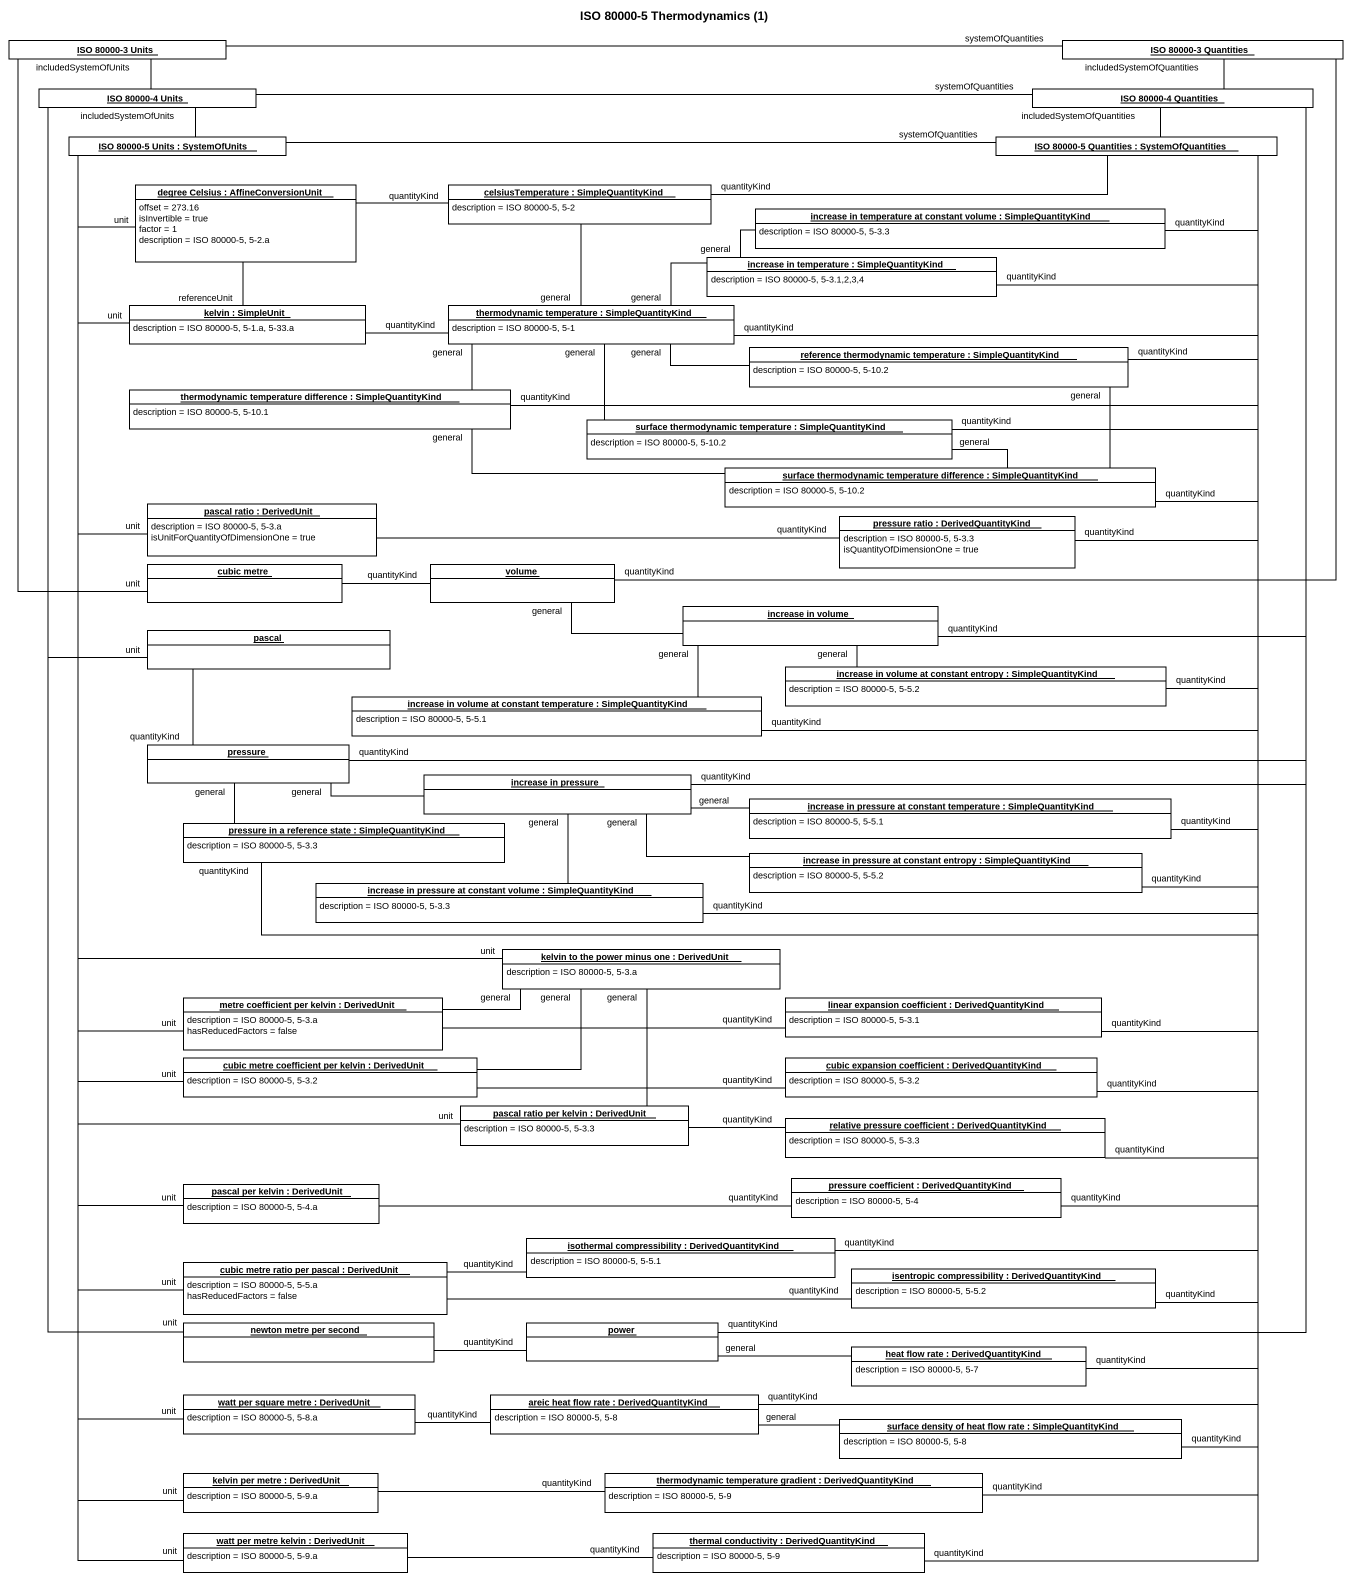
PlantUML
@startuml
title ISO 80000-5 Thermodynamics (1)
hide circle
hide empty members
object "ISO 80000-3 Units" as ISO_80000_3_Units #FFFFFF
object "ISO 80000-3 Quantities" as ISO_80000_3_Quantities #FFFFFF
object "ISO 80000-4 Units" as ISO_80000_4_Units #FFFFFF
object "ISO 80000-4 Quantities" as ISO_80000_4_Quantities #FFFFFF
object "ISO 80000-5 Units : SystemOfUnits" as ISO_80000_5_Units #FFFFFF
object "ISO 80000-5 Quantities : SystemOfQuantities" as ISO_80000_5_Quantities #FFFFFF
object "degree Celsius : AffineConversionUnit" as degree_Celsius #FFFFFF {
  offset = 273.16
  isInvertible = true
  factor = 1
  description = ISO 80000-5, 5-2.a
}
object "celsiusTemperature : SimpleQuantityKind" as celsiusTemperature #FFFFFF {
  description = ISO 80000-5, 5-2
}
object "increase in temperature at constant volume : SimpleQuantityKind" as increase_in_temperature_at #FFFFFF {
  description = ISO 80000-5, 5-3.3
}
object "increase in temperature : SimpleQuantityKind" as increase_in_temperature #FFFFFF {
  description = ISO 80000-5, 5-3.1,2,3,4
}
object "kelvin : SimpleUnit" as kelvin #FFFFFF {
  description = ISO 80000-5, 5-1.a, 5-33.a
}
object "thermodynamic temperature : SimpleQuantityKind" as thermodynamic_temperature #FFFFFF {
  description = ISO 80000-5, 5-1
}
object "reference thermodynamic temperature : SimpleQuantityKind" as reference_thermodynamic #FFFFFF {
  description = ISO 80000-5, 5-10.2
}
object "thermodynamic temperature difference : SimpleQuantityKind" as thermodynamic_temperature_2 #FFFFFF {
  description = ISO 80000-5, 5-10.1
}
object "surface thermodynamic temperature : SimpleQuantityKind" as surface_thermodynamic #FFFFFF {
  description = ISO 80000-5, 5-10.2
}
object "surface thermodynamic temperature difference : SimpleQuantityKind" as surface_thermodynamic_2 #FFFFFF {
  description = ISO 80000-5, 5-10.2
}
object "pascal ratio : DerivedUnit" as pascal_ratio #FFFFFF {
  description = ISO 80000-5, 5-3.a
  isUnitForQuantityOfDimensionOne = true
}
object "pressure ratio : DerivedQuantityKind" as pressure_ratio #FFFFFF {
  description = ISO 80000-5, 5-3.3
  isQuantityOfDimensionOne = true
}
object "cubic metre" as cubic_metre #FFFFFF
object volume #FFFFFF
object "increase in volume" as increase_in_volume #FFFFFF
object pascal #FFFFFF
object "increase in volume at constant temperature : SimpleQuantityKind" as increase_in_volume_at #FFFFFF {
  description = ISO 80000-5, 5-5.1
}
object "increase in volume at constant entropy : SimpleQuantityKind" as increase_in_volume_at_2 #FFFFFF {
  description = ISO 80000-5, 5-5.2
}
object pressure #FFFFFF
object "increase in pressure" as increase_in_pressure #FFFFFF
object "increase in pressure at constant temperature : SimpleQuantityKind" as increase_in_pressure_at #FFFFFF {
  description = ISO 80000-5, 5-5.1
}
object "pressure in a reference state : SimpleQuantityKind" as pressure_in_a_reference #FFFFFF {
  description = ISO 80000-5, 5-3.3
}
object "increase in pressure at constant entropy : SimpleQuantityKind" as increase_in_pressure_at_2 #FFFFFF {
  description = ISO 80000-5, 5-5.2
}
object "increase in pressure at constant volume : SimpleQuantityKind" as increase_in_pressure_at_3 #FFFFFF {
  description = ISO 80000-5, 5-3.3
}
object "kelvin to the power minus one : DerivedUnit" as kelvin_to_the_power_minus #FFFFFF {
  description = ISO 80000-5, 5-3.a
}
object "metre coefficient per kelvin : DerivedUnit" as metre_coefficient_per_kelvin #FFFFFF {
  description = ISO 80000-5, 5-3.a
  hasReducedFactors = false
}
object "linear expansion coefficient : DerivedQuantityKind" as linear_expansion_coefficient #FFFFFF {
  description = ISO 80000-5, 5-3.1
}
object "cubic metre coefficient per kelvin : DerivedUnit" as cubic_metre_coefficient_per #FFFFFF {
  description = ISO 80000-5, 5-3.2
}
object "cubic expansion coefficient : DerivedQuantityKind" as cubic_expansion_coefficient #FFFFFF {
  description = ISO 80000-5, 5-3.2
}
object "pascal ratio per kelvin : DerivedUnit" as pascal_ratio_per_kelvin #FFFFFF {
  description = ISO 80000-5, 5-3.3
}
object "relative pressure coefficient : DerivedQuantityKind" as relative_pressure #FFFFFF {
  description = ISO 80000-5, 5-3.3
}
object "pascal per kelvin : DerivedUnit" as pascal_per_kelvin #FFFFFF {
  description = ISO 80000-5, 5-4.a
}
object "pressure coefficient : DerivedQuantityKind" as pressure_coefficient #FFFFFF {
  description = ISO 80000-5, 5-4
}
object "isothermal compressibility : DerivedQuantityKind" as isothermal_compressibility #FFFFFF {
  description = ISO 80000-5, 5-5.1
}
object "cubic metre ratio per pascal : DerivedUnit" as cubic_metre_ratio_per_pascal #FFFFFF {
  description = ISO 80000-5, 5-5.a
  hasReducedFactors = false
}
object "isentropic compressibility : DerivedQuantityKind" as isentropic_compressibility #FFFFFF {
  description = ISO 80000-5, 5-5.2
}
object "newton metre per second" as newton_metre_per_second #FFFFFF
object power #FFFFFF
object "heat flow rate : DerivedQuantityKind" as heat_flow_rate #FFFFFF {
  description = ISO 80000-5, 5-7
}
object "watt per square metre : DerivedUnit" as watt_per_square_metre #FFFFFF {
  description = ISO 80000-5, 5-8.a
}
object "areic heat flow rate : DerivedQuantityKind" as areic_heat_flow_rate #FFFFFF {
  description = ISO 80000-5, 5-8
}
object "surface density of heat flow rate : SimpleQuantityKind" as surface_density_of_heat #FFFFFF {
  description = ISO 80000-5, 5-8
}
object "kelvin per metre : DerivedUnit" as kelvin_per_metre #FFFFFF {
  description = ISO 80000-5, 5-9.a
}
object "thermodynamic temperature gradient : DerivedQuantityKind" as thermodynamic_temperature_3 #FFFFFF {
  description = ISO 80000-5, 5-9
}
object "watt per metre kelvin : DerivedUnit" as watt_per_metre_kelvin #FFFFFF {
  description = ISO 80000-5, 5-9.a
}
object "thermal conductivity : DerivedQuantityKind" as thermal_conductivity #FFFFFF {
  description = ISO 80000-5, 5-9
}
ISO_80000_3_Units -- ISO_80000_4_Units : includedSystemOfUnits
ISO_80000_3_Quantities -left- ISO_80000_3_Units : systemOfQuantities
ISO_80000_3_Quantities -- ISO_80000_4_Quantities : includedSystemOfQuantities
ISO_80000_4_Units -- ISO_80000_5_Units : includedSystemOfUnits
ISO_80000_4_Quantities -left- ISO_80000_4_Units : systemOfQuantities
ISO_80000_4_Quantities -- ISO_80000_5_Quantities : includedSystemOfQuantities
ISO_80000_5_Quantities -left- ISO_80000_5_Units : systemOfQuantities
degree_Celsius -up- ISO_80000_5_Units : unit
degree_Celsius -right- celsiusTemperature : quantityKind
celsiusTemperature -right- ISO_80000_5_Quantities : quantityKind
celsiusTemperature -- thermodynamic_temperature : general
increase_in_temperature_at -right- ISO_80000_5_Quantities : quantityKind
increase_in_temperature_at -left- increase_in_temperature : general
increase_in_temperature -right- ISO_80000_5_Quantities : quantityKind
increase_in_temperature -left- thermodynamic_temperature : general
kelvin -up- ISO_80000_5_Units : unit
kelvin -up- degree_Celsius : referenceUnit
kelvin -right- thermodynamic_temperature : quantityKind
thermodynamic_temperature -right- ISO_80000_5_Quantities : quantityKind
reference_thermodynamic -up- ISO_80000_5_Quantities : quantityKind
reference_thermodynamic -left- thermodynamic_temperature : general
thermodynamic_temperature_2 -right- ISO_80000_5_Quantities : quantityKind
thermodynamic_temperature_2 -right- thermodynamic_temperature : general
surface_thermodynamic -up- ISO_80000_5_Quantities : quantityKind
surface_thermodynamic -up- thermodynamic_temperature : general
surface_thermodynamic_2 -up- ISO_80000_5_Quantities : quantityKind
surface_thermodynamic_2 -up- reference_thermodynamic : general
surface_thermodynamic_2 -left- thermodynamic_temperature_2 : general
surface_thermodynamic_2 -left- surface_thermodynamic : general
pascal_ratio -up- ISO_80000_5_Units : unit
pascal_ratio -right- pressure_ratio : quantityKind
pressure_ratio -up- ISO_80000_5_Quantities : quantityKind
cubic_metre -up- ISO_80000_3_Units : unit
cubic_metre -right- volume : quantityKind
volume -up- ISO_80000_3_Quantities : quantityKind
increase_in_volume -up- ISO_80000_4_Quantities : quantityKind
increase_in_volume -left- volume : general
pascal -up- ISO_80000_4_Units : unit
pascal -- pressure : quantityKind
increase_in_volume_at -up- ISO_80000_5_Quantities : quantityKind
increase_in_volume_at -right- increase_in_volume : general
increase_in_volume_at_2 -up- ISO_80000_5_Quantities : quantityKind
increase_in_volume_at_2 -left- increase_in_volume : general
pressure -up- ISO_80000_4_Quantities : quantityKind
increase_in_pressure -up- ISO_80000_4_Quantities : quantityKind
increase_in_pressure -left- pressure : general
increase_in_pressure_at -up- ISO_80000_5_Quantities : quantityKind
increase_in_pressure_at -left- increase_in_pressure : general
pressure_in_a_reference -up- ISO_80000_5_Quantities : quantityKind
pressure_in_a_reference -up- pressure : general
increase_in_pressure_at_2 -up- ISO_80000_5_Quantities : quantityKind
increase_in_pressure_at_2 -left- increase_in_pressure : general
increase_in_pressure_at_3 -up- ISO_80000_5_Quantities : quantityKind
increase_in_pressure_at_3 -up- increase_in_pressure : general
kelvin_to_the_power_minus -up- ISO_80000_5_Units : unit
kelvin_to_the_power_minus -left- metre_coefficient_per_kelvin : general
kelvin_to_the_power_minus -left- cubic_metre_coefficient_per : general
kelvin_to_the_power_minus -- pascal_ratio_per_kelvin : general
metre_coefficient_per_kelvin -up- ISO_80000_5_Units : unit
metre_coefficient_per_kelvin -right- linear_expansion_coefficient : quantityKind
linear_expansion_coefficient -up- ISO_80000_5_Quantities : quantityKind
cubic_metre_coefficient_per -up- ISO_80000_5_Units : unit
cubic_metre_coefficient_per -right- cubic_expansion_coefficient : quantityKind
cubic_expansion_coefficient -up- ISO_80000_5_Quantities : quantityKind
pascal_ratio_per_kelvin -up- ISO_80000_5_Units : unit
pascal_ratio_per_kelvin -right- relative_pressure : quantityKind
relative_pressure -up- ISO_80000_5_Quantities : quantityKind
pascal_per_kelvin -up- ISO_80000_5_Units : unit
pascal_per_kelvin -right- pressure_coefficient : quantityKind
pressure_coefficient -up- ISO_80000_5_Quantities : quantityKind
isothermal_compressibility -up- ISO_80000_5_Quantities : quantityKind
cubic_metre_ratio_per_pascal -up- ISO_80000_5_Units : unit
cubic_metre_ratio_per_pascal -right- isothermal_compressibility : quantityKind
cubic_metre_ratio_per_pascal -right- isentropic_compressibility : quantityKind
isentropic_compressibility -up- ISO_80000_5_Quantities : quantityKind
newton_metre_per_second -up- ISO_80000_4_Units : unit
newton_metre_per_second -right- power : quantityKind
power -up- ISO_80000_4_Quantities : quantityKind
heat_flow_rate -up- ISO_80000_5_Quantities : quantityKind
heat_flow_rate -left- power : general
watt_per_square_metre -up- ISO_80000_5_Units : unit
watt_per_square_metre -right- areic_heat_flow_rate : quantityKind
areic_heat_flow_rate -up- ISO_80000_5_Quantities : quantityKind
surface_density_of_heat -up- ISO_80000_5_Quantities : quantityKind
surface_density_of_heat -left- areic_heat_flow_rate : general
kelvin_per_metre -up- ISO_80000_5_Units : unit
kelvin_per_metre -right- thermodynamic_temperature_3 : quantityKind
thermodynamic_temperature_3 -up- ISO_80000_5_Quantities : quantityKind
watt_per_metre_kelvin -up- ISO_80000_5_Units : unit
watt_per_metre_kelvin -right- thermal_conductivity : quantityKind
thermal_conductivity -up- ISO_80000_5_Quantities : quantityKind
@enduml
